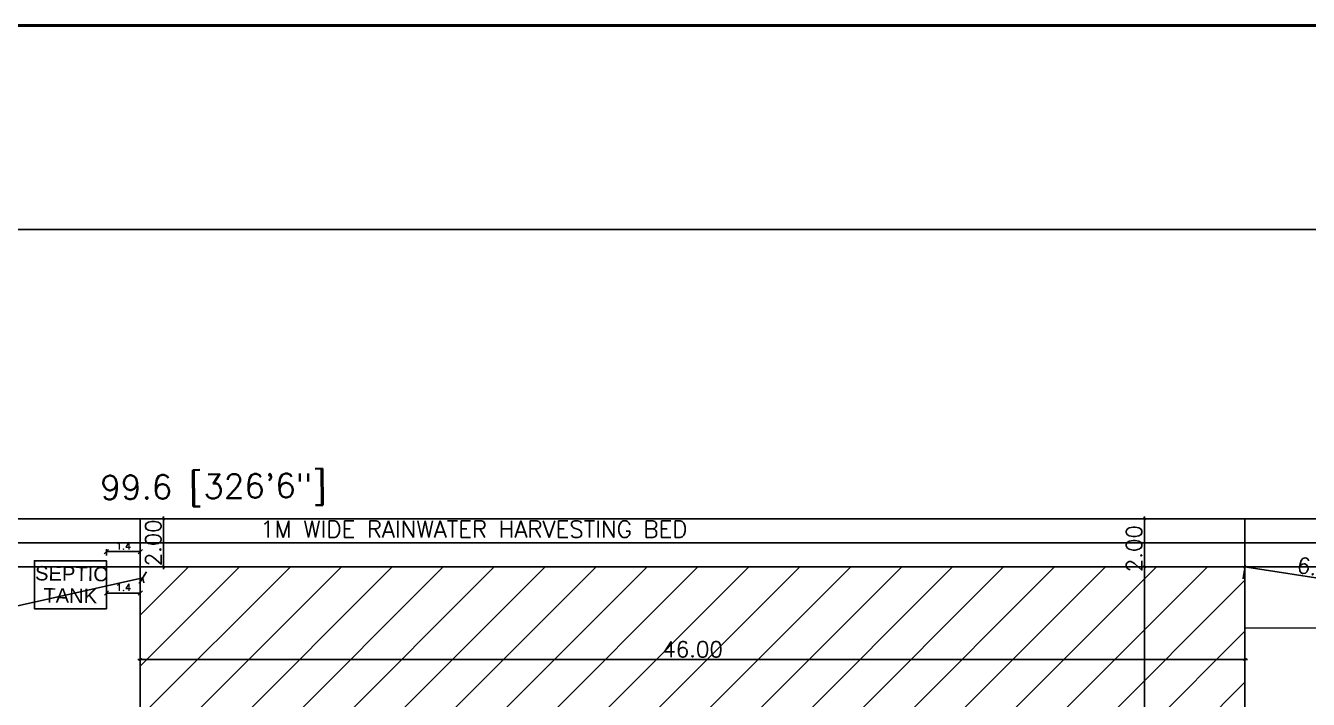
# Model space of a CAD drawing. Header units: metres. Extents: x -178271 to 51524, y -130823 to -18998.
# Drawn here: x -177753.1 to -177699.7, y -113913.2 to -113885.1 of the extents above; entities that cross this region are included whole.
import ezdxf

# ---------------------------------------------------------------- set-up
doc = ezdxf.new("R2010")
doc.units = ezdxf.units.M
doc.header["$MEASUREMENT"] = 0
for name, color, linetype, lineweight in [('BLK_1_INTERNAL_VEHICULAR_ACCESS', 161, 'Continuous', 0), ('FLOOR-GROUND', 7, 'Continuous', 50), ('Hatch', 252, 'Continuous', 9)]:
    doc.layers.add(name, color=color, linetype=linetype, lineweight=lineweight)
for name, color, linetype in [('BLK_1_LVL_0_BLDG_FOOT_PRINT', 1, 'Continuous'), ('BLK_1_LVL_0_FRONT_SETBACK', 2, 'Continuous'), ('BLK_1_LVL_0_REAR_SETBACK', 11, 'Continuous'), ('BLK_1_LVL_0_SIDE_SETBACK1', 171, 'Continuous'), ('BOUND', 40, 'Continuous'), ('dim', 8, 'Continuous'), ('LAYER2', 1, 'Continuous'), ('PLOT_BOUNDARY', 70, 'Continuous'), ('RWH', 130, 'Continuous'), ('SEPTIC_TANK', 146, 'Continuous'), ('SEPTIC_TANK_1', 146, 'Continuous'), ('SNO', 6, 'Continuous'), ('STEX', 1, 'Continuous'), ('Text', 4, 'Continuous'), ('Topo line', 6, 'Continuous')]:
    doc.layers.add(name, color=color, linetype=linetype)
doc.layers.add('SHORTEST_DIST_TO_ROAD', color=6, linetype='Continuous', plot=False)
doc.styles.add('ARIAL', font='arial.ttf')
doc.styles.add('ROMANS', font='romans')
doc.styles.add('RS', font='romans.shx')
doc.styles.get("Standard").update_dxf_attribs({"font": 'romans.shx'})
doc.dimstyles.new('my1', dxfattribs={"dimtxt": 0.3, "dimasz": 0.1, "dimexe": 0.12, "dimexo": 0.5, "dimgap": 0.1, "dimtad": 1, "dimtoh": 1, "dimzin": 3, "dimdsep": 46, "dimtxsty": 'RS', "dimblk": 'OBLIQUE', "dimcen": 0.09, "dimdle": 0.1, "dimclrd": 8, "dimclre": 8, "dimclrt": 4, "dimadec": 0, "dimazin": 0, "dimtfac": 1, "dimtofl": 0, "dimtmove": 0, "dimatfit": 3, "dimldrblk": 'OBLIQUE', "dimfxl": 0, "dimtolj": 1, "dimtzin": 0, "dimarcsym": 0})
doc.dimstyles.get("Standard").update_dxf_attribs({"dimtxt": 0.3, "dimasz": 0.18, "dimexe": 0.1, "dimexo": 0.22, "dimgap": 0.09, "dimtad": 1, "dimtoh": 1, "dimdec": 1, "dimzin": 0, "dimdsep": 46, "dimtxsty": 'ROMANS', "dimblk": 'OBLIQUE', "dimcen": 0.09, "dimclrd": 8, "dimclre": 8, "dimclrt": 6, "dimadec": 0, "dimazin": 0, "dimtfac": 1, "dimtdec": 1, "dimtofl": 0, "dimtmove": 0, "dimatfit": 3, "dimfxl": 0, "dimtolj": 1, "dimtzin": 0, "dimarcsym": 0})

# ---------------------------------------------------------------- blocks, each defined once
blk = doc.blocks.new('_Oblique')
at = {"color": 0, "linetype": 'ByBlock', "lineweight": -2}
blk.add_line((-0.5, -0.5), (0.5, 0.5), dxfattribs=at)
blk = doc.blocks.new('*D218')
at = {"layer": 'Defpoints', "color": 0, "ltscale": 10}
for p in [(-177748.315, -113907.647), (-177702.315, -113907.647), (-177702.315, -113911.505)]:
    blk.add_point(p, dxfattribs=at)
at = {"layer": 'dim', "color": 8, "lineweight": -2, "ltscale": 10}
for p, q in [((-177748.315, -113908.147), (-177748.315, -113911.625)), ((-177702.315, -113908.147), (-177702.315, -113911.625)), ((-177748.415, -113911.505), (-177702.215, -113911.505))]:
    blk.add_line(p, q, dxfattribs=at)
at = {"layer": 'dim', "color": 8, "lineweight": -2, "ltscale": 10, "xscale": 0.1, "yscale": 0.1, "zscale": 0.1, "rotation": 180}
blk.add_blockref('_Oblique', (-177748.315, -113911.505), dxfattribs=at)
at = {"layer": 'dim', "color": 8, "lineweight": -2, "ltscale": 10, "xscale": 0.1, "yscale": 0.1, "zscale": 0.1}
blk.add_blockref('_Oblique', (-177702.315, -113911.505), dxfattribs=at)
at = {"layer": 'dim', "color": 4, "ltscale": 10, "insert": (-177725.315, -113911.08), "char_height": 0.65, "attachment_point": 5, "style": 'RS'}
blk.add_mtext('\\A1;46.00', dxfattribs=at)
blk = doc.blocks.new('*D219')
at = {"layer": 'Defpoints', "color": 0, "ltscale": 1000}
for p in [(-177702.315, -113907.647), (-177706.505, -113935.147), (-177702.315, -113935.147)]:
    blk.add_point(p, dxfattribs=at)
at = {"layer": 'dim', "color": 8, "lineweight": -2, "ltscale": 1000}
for p, q in [((-177702.815, -113907.647), (-177706.625, -113907.647)), ((-177706.505, -113907.547), (-177706.505, -113935.247)), ((-177702.815, -113935.147), (-177706.625, -113935.147))]:
    blk.add_line(p, q, dxfattribs=at)
at = {"layer": 'dim', "color": 8, "lineweight": -2, "ltscale": 1000, "xscale": 0.1, "yscale": 0.1, "zscale": 0.1}
for p, rotation in [((-177706.505, -113907.647), 90), ((-177706.505, -113935.147), 270)]:
    blk.add_blockref('_Oblique', p, dxfattribs=dict(at, rotation=rotation))
at = {"layer": 'dim', "color": 4, "ltscale": 1000, "insert": (-177706.93, -113921.397), "char_height": 0.65, "attachment_point": 5, "rotation": 90, "style": 'RS'}
blk.add_mtext('\\A1;27.50', dxfattribs=at)
blk = doc.blocks.new('*D220')
at = {"layer": 'Defpoints', "color": 0, "ltscale": 1000}
for p in [(-177706.505, -113905.647), (-177702.315, -113905.647), (-177702.315, -113907.647)]:
    blk.add_point(p, dxfattribs=at)
at = {"layer": 'dim', "color": 8, "lineweight": -2, "ltscale": 1000}
for p, q in [((-177702.815, -113905.647), (-177706.625, -113905.647)), ((-177706.505, -113907.747), (-177706.505, -113905.547)), ((-177702.815, -113907.647), (-177706.625, -113907.647))]:
    blk.add_line(p, q, dxfattribs=at)
at = {"layer": 'dim', "color": 8, "lineweight": -2, "ltscale": 1000, "xscale": 0.1, "yscale": 0.1, "zscale": 0.1}
for p, rotation in [((-177706.505, -113905.647), 90), ((-177706.505, -113907.647), 270)]:
    blk.add_blockref('_Oblique', p, dxfattribs=dict(at, rotation=rotation))
at = {"layer": 'dim', "color": 4, "ltscale": 1000, "insert": (-177706.93, -113906.888), "char_height": 0.65, "attachment_point": 5, "rotation": 90, "style": 'RS'}
blk.add_mtext('\\A1;2.00', dxfattribs=at)
blk = doc.blocks.new('*D222')
at = {"layer": 'Defpoints', "color": 0, "ltscale": 1000}
for p in [(-177702.315, -113907.647), (-177696.165, -113908.602), (-177696.165, -113908.602)]:
    blk.add_point(p, dxfattribs=at)
at = {"layer": 'dim', "color": 8, "lineweight": -2, "ltscale": 1000}
for p, q in [((-177702.414, -113907.631), (-177696.066, -113908.617)), ((-177702.392, -113908.141), (-177702.333, -113907.765)), ((-177696.242, -113909.096), (-177696.184, -113908.72))]:
    blk.add_line(p, q, dxfattribs=at)
at = {"layer": 'dim', "color": 8, "lineweight": -2, "ltscale": 1000, "xscale": 0.1, "yscale": 0.1, "zscale": 0.1}
for p, rotation in [((-177702.315, -113907.647), 171.1741949623895), ((-177696.165, -113908.602), 351.1741949623895)]:
    blk.add_blockref('_Oblique', p, dxfattribs=dict(at, rotation=rotation))
at = {"layer": 'dim', "color": 4, "ltscale": 1000, "insert": (-177699.175, -113907.704), "char_height": 0.65, "attachment_point": 5, "rotation": 351.1742, "style": 'RS'}
blk.add_mtext('\\A1;6.22', dxfattribs=at)
blk = doc.blocks.new('*D224')
at = {"layer": 'Defpoints', "color": 0, "ltscale": 1000}
for p in [(-177747.876, -113905.647), (-177747.353, -113905.647), (-177747.876, -113907.647)]:
    blk.add_point(p, dxfattribs=at)
at = {"layer": 'LAYER2', "color": 8, "lineweight": -2, "ltscale": 1000}
for p, q in [((-177747.376, -113905.647), (-177747.233, -113905.647)), ((-177747.353, -113907.747), (-177747.353, -113905.547)), ((-177747.376, -113907.647), (-177747.233, -113907.647))]:
    blk.add_line(p, q, dxfattribs=at)
at = {"layer": 'LAYER2', "color": 8, "lineweight": -2, "ltscale": 1000, "xscale": 0.1, "yscale": 0.1, "zscale": 0.1}
for p, rotation in [((-177747.353, -113905.647), 90), ((-177747.353, -113907.647), 270)]:
    blk.add_blockref('_Oblique', p, dxfattribs=dict(at, rotation=rotation))
at = {"layer": 'LAYER2', "color": 4, "ltscale": 1000, "insert": (-177747.778, -113906.647), "char_height": 0.65, "attachment_point": 5, "rotation": 90, "style": 'RS'}
blk.add_mtext('\\A1;2.00', dxfattribs=at)
blk = doc.blocks.new('*D270')
at = {"layer": 'Defpoints', "color": 0, "linetype": 'ByBlock'}
for p in [(-177748.315, -113907.013), (-177749.724, -113907.393), (-177748.315, -113907.647)]:
    blk.add_point(p, dxfattribs=at)
at = {"layer": 'SEPTIC_TANK', "color": 8, "linetype": 'ByBlock', "lineweight": -2}
for p, q in [((-177749.724, -113907.173), (-177749.724, -113906.913)), ((-177749.724, -113907.013), (-177748.315, -113907.013)), ((-177748.315, -113907.427), (-177748.315, -113906.913))]:
    blk.add_line(p, q, dxfattribs=at)
at = {"layer": 'SEPTIC_TANK', "color": 8, "linetype": 'ByBlock', "lineweight": -2, "xscale": 0.18, "yscale": 0.18, "zscale": 0.18, "rotation": 180}
blk.add_blockref('_Oblique', (-177749.724, -113907.013), dxfattribs=at)
at = {"layer": 'SEPTIC_TANK', "color": 8, "linetype": 'ByBlock', "lineweight": -2, "xscale": 0.18, "yscale": 0.18, "zscale": 0.18}
blk.add_blockref('_Oblique', (-177748.315, -113907.013), dxfattribs=at)
at = {"layer": 'SEPTIC_TANK', "color": 6, "linetype": 'ByBlock', "insert": (-177749.019, -113906.773), "char_height": 0.3, "attachment_point": 5, "style": 'ROMANS'}
blk.add_mtext('\\A1;1.4', dxfattribs=at)
blk = doc.blocks.new('*D271')
at = {"layer": 'Defpoints', "color": 0}
for p in [(-177749.723, -113908.876), (-177748.315, -113908.739), (-177748.315, -113908.876)]:
    blk.add_point(p, dxfattribs=at)
at = {"layer": 'SEPTIC_TANK', "color": 8, "lineweight": -2}
for p, q in [((-177749.723, -113908.656), (-177749.723, -113908.639)), ((-177749.723, -113908.739), (-177748.315, -113908.739)), ((-177748.315, -113908.656), (-177748.315, -113908.639))]:
    blk.add_line(p, q, dxfattribs=at)
at = {"layer": 'SEPTIC_TANK', "color": 8, "lineweight": -2, "xscale": 0.18, "yscale": 0.18, "zscale": 0.18, "rotation": 180}
blk.add_blockref('_Oblique', (-177749.723, -113908.739), dxfattribs=at)
at = {"layer": 'SEPTIC_TANK', "color": 8, "lineweight": -2, "xscale": 0.18, "yscale": 0.18, "zscale": 0.18}
blk.add_blockref('_Oblique', (-177748.315, -113908.739), dxfattribs=at)
at = {"layer": 'SEPTIC_TANK', "color": 6, "insert": (-177749.019, -113908.499), "char_height": 0.3, "attachment_point": 5, "style": 'ROMANS'}
blk.add_mtext('\\A1;1.4', dxfattribs=at)
blk = doc.blocks.new('*D277')
at = {"layer": 'Defpoints', "color": 0, "ltscale": 1000}
for p in [(-177748.315, -113907.647), (-177785.679, -113916.054), (-177785.578, -113916.506)]:
    blk.add_point(p, dxfattribs=at)
at = {"layer": 'SHORTEST_DIST_TO_ROAD', "color": 8, "lineweight": -2, "ltscale": 1000}
for p, q in [((-177748.213, -113908.098), (-177785.578, -113916.506)), ((-177748.206, -113908.13), (-177748.164, -113908.318)), ((-177785.571, -113916.537), (-177785.528, -113916.725))]:
    blk.add_line(p, q, dxfattribs=at)
at = {"layer": 'SHORTEST_DIST_TO_ROAD', "color": 8, "lineweight": -2, "ltscale": 1000, "xscale": 0.405, "yscale": 0.405, "zscale": 0.405}
for p, rotation in [((-177748.213, -113908.098), 12.68060264245619), ((-177785.578, -113916.506), 192.6806026424562)]:
    blk.add_blockref('_Oblique', p, dxfattribs=dict(at, rotation=rotation))
at = {"layer": 'SHORTEST_DIST_TO_ROAD', "color": 6, "ltscale": 1000, "insert": (-177767.014, -113911.775), "char_height": 0.675, "attachment_point": 5, "rotation": 12.6806, "style": 'ROMANS'}
blk.add_mtext('\\A1;38.3', dxfattribs=at)

msp = doc.modelspace()

# ---------------------------------------------------------------- hatches: boundary and pattern name
at = {"layer": 'Hatch', "ltscale": 1000}
h = msp.add_hatch(dxfattribs=at)
h.set_pattern_fill('ANSI31', color=256, scale=12, style=0)
h.set_pattern_definition([(45, (-67081.1451, -14687.0088), (-1.060660172, 1.060660172), [])])
h.paths.add_polyline_path([(-177702.315, -113907.647), (-177748.315, -113907.647), (-177748.315, -113935.147), (-177702.315, -113935.147)])
h.paths.add_polyline_path([(-177734.91, -113926.821, -1), (-177738.942, -113926.821, -1)], flags=16)
h.paths.add_polyline_path([(-177726.778, -113910.593), (-177723.853, -113910.593), (-177723.853, -113911.568), (-177726.778, -113911.568)], flags=24)
h.paths.add_polyline_path([(-177707.418, -113922.859), (-177707.418, -113919.934), (-177706.443, -113919.934), (-177706.443, -113922.859)], flags=24)
h.paths.add_polyline_path([(-177707.418, -113908.041), (-177707.418, -113905.735), (-177706.443, -113905.735), (-177706.443, -113908.041)], flags=9)
h.paths.add_polyline_path([(-177725.498, -113933.153), (-177723.104, -113933.153), (-177723.104, -113934.166), (-177725.498, -113934.166)], flags=24)
h.paths.add_polyline_path([(-177732.91, -113921.605), (-177713.839, -113921.605), (-177713.839, -113923.105), (-177732.91, -113923.105)], flags=24)
h.paths.add_polyline_path([(-177738.013, -113926.981), (-177735.894, -113926.981), (-177735.894, -113928.481), (-177738.013, -113928.481)], flags=8)
h.paths.add_polyline_path([(-177738.478, -113925.177), (-177735.597, -113925.177), (-177735.597, -113926.677), (-177738.478, -113926.677)], flags=24)

# ---------------------------------------------------------------- linework, layer by layer
at = {"layer": 'BLK_1_INTERNAL_VEHICULAR_ACCESS'}
msp.add_lwpolyline([(-177697.533, -113916.188), (-177702.315, -113916.188), (-177702.315, -113910.188), (-177697.533, -113910.188)], close=True, dxfattribs=at)
at = {"layer": 'BLK_1_LVL_0_BLDG_FOOT_PRINT'}
msp.add_lwpolyline([(-177748.315, -113907.647), (-177702.315, -113907.647), (-177702.315, -113926.388), (-177700.815, -113926.388), (-177700.815, -113929.688), (-177702.315, -113929.688), (-177702.315, -113935.147), (-177748.315, -113935.147), (-177748.315, -113928.611), (-177748.315, -113928.611), (-177748.315, -113924.711), (-177748.315, -113924.711)], close=True, dxfattribs=at)
at = {"layer": 'BLK_1_LVL_0_FRONT_SETBACK'}
msp.add_lwpolyline([(-177748.315, -113907.647), (-177794.144, -113907.647), (-177769.974, -113931.651), (-177756.622, -113935.147), (-177748.315, -113935.147)], close=True, dxfattribs=at)
at = {"layer": 'BLK_1_LVL_0_REAR_SETBACK'}
msp.add_lwpolyline([(-177702.315, -113935.147), (-177702.315, -113907.647), (-177696.017, -113907.647), (-177700.287, -113935.147)], close=True, dxfattribs=at)
at = {"layer": 'BLK_1_LVL_0_SIDE_SETBACK1'}
msp.add_lwpolyline([(-177702.315, -113907.647), (-177702.315, -113905.647), (-177748.315, -113905.647), (-177748.315, -113907.647)], close=True, dxfattribs=at)
at = {"layer": 'BOUND', "ltscale": 150}
msp.add_line((-177796.158, -113905.647), (-177695.706, -113905.647), dxfattribs=at)
at = {"layer": 'FLOOR-GROUND', "color": 64}
msp.add_lwpolyline([(-177817.892, -113885.098), (-177528.236, -113885.098), (-177528.236, -114013.31), (-177817.892, -114013.31)], close=True, dxfattribs=at)
at = {"layer": 'LAYER2', "ltscale": 1000}
for p, q in [((-177748.315, -113935.147), (-177748.315, -113907.647)), ((-177748.315, -113907.647), (-177702.315, -113907.647)), ((-177702.315, -113935.147), (-177702.315, -113907.647))]:
    msp.add_line(p, q, dxfattribs=at)
at = {"layer": 'LAYER2', "color": 6, "ltscale": 1000}
msp.add_lwpolyline([(-177796.158, -113905.647), (-177695.706, -113905.647), (-177702.046, -113946.473), (-177709.001, -113947.613), (-177769.974, -113931.651)], close=True, dxfattribs=at)
at = {"layer": 'LAYER2', "ltscale": 1000}
msp.add_lwpolyline([(-177748.315, -113935.147), (-177748.315, -113907.647)], dxfattribs=at)
at = {"layer": 'PLOT_BOUNDARY', "linetype": 'ByBlock'}
msp.add_lwpolyline([(-177796.158, -113905.647), (-177695.706, -113905.647), (-177702.046, -113946.473), (-177709.001, -113947.613), (-177769.974, -113931.651)], close=True, dxfattribs=at)
at = {"layer": 'RWH', "ltscale": 400}
msp.add_lwpolyline([(-177769.974, -113931.651), (-177709.001, -113947.613), (-177702.046, -113946.473), (-177695.706, -113905.647), (-177796.158, -113905.647), (-177795.151, -113906.647), (-177696.874, -113906.647), (-177702.923, -113945.604), (-177708.953, -113946.592), (-177769.721, -113930.684)], close=True, dxfattribs=at)
at = {"layer": 'SEPTIC_TANK_1', "linetype": 'ByBlock'}
msp.add_lwpolyline([(-177749.723, -113909.393), (-177752.723, -113909.394), (-177752.724, -113907.394), (-177749.724, -113907.393)], close=True, dxfattribs=at)
at = {"layer": 'STEX', "ltscale": 1500}
msp.add_lwpolyline([(-177810.394, -113893.585), (-177628.712, -113893.585), (-177628.712, -114008.956), (-177810.394, -114008.956)], close=True, dxfattribs=at)

# ---------------------------------------------------------------- texts
at = {"layer": 'SNO'}
msp.add_text('1M WIDE RAINWATER HARVESTING BED', height=0.7, dxfattribs=at).set_placement((-177743.324, -113906.429))
at = {"layer": 'Text', "color": 0, "linetype": 'ByBlock', "lineweight": 18, "style": 'ARIAL'}
for s, p in [('SEPTIC ', (-177752.7, -113908.207)), ('TANK', (-177752.354, -113909.128))]:
    msp.add_text(s, height=0.6, rotation=359.1594, dxfattribs=at).set_placement(p)
at = {"layer": 'Topo line', "ltscale": 500, "insert": (-177749.988, -113903.844), "char_height": 1, "attachment_point": 1, "rotation": 0.6187}
msp.add_mtext_dynamic_manual_height_columns('{\\Fsimplex|c0;99.6 [326\'6"]}', width=42.21307, gutter_width=750, heights=[0], dxfattribs=at)

# ---------------------------------------------------------------- dimensions: what is measured, and where the dimension line sits
at = {"layer": 'dim', "ltscale": 1000}
dim = msp.add_linear_dim(base=(-177706.505, -113905.647), p1=(-177702.315, -113907.647), p2=(-177702.315, -113905.647), angle=90, dimstyle='my1', override={"dimtxt": 0.65, "dimpost": '\\X'}, dxfattribs=at)
dim.commit()
dim.dimension.update_dxf_attribs({"geometry": '*D220', "text_midpoint": (-177706.505, -113906.888), "dimtype": 160})
for p2, distance, picture, middle in [((-177696.165, -113908.602), 0, '*D222', (-177699.175, -113907.704)), ((-177702.315, -113935.147), -4.19, '*D219', (-177706.93, -113921.397))]:
    dim = msp.add_aligned_dim(p1=(-177702.315, -113907.647), p2=p2, distance=distance, dimstyle='my1', override={"dimtxt": 0.65, "dimpost": '\\X'}, dxfattribs=at)
    dim.commit()
    dim.dimension.update_dxf_attribs({"geometry": picture, "text_midpoint": middle})
at = {"layer": 'dim', "ltscale": 10}
dim = msp.add_aligned_dim(p1=(-177748.315, -113907.647), p2=(-177702.315, -113907.647), distance=-3.859, dimstyle='my1', override={"dimtxt": 0.65, "dimpost": '\\X'}, dxfattribs=at)
dim.commit()
dim.dimension.update_dxf_attribs({"geometry": '*D218', "text_midpoint": (-177725.315, -113911.08)})
at = {"layer": 'LAYER2', "ltscale": 1000}
dim = msp.add_linear_dim(base=(-177747.353, -113905.647), p1=(-177747.876, -113907.647), p2=(-177747.876, -113905.647), angle=90, dimstyle='my1', override={"dimtxt": 0.65, "dimpost": '\\X'}, dxfattribs=at)
dim.commit()
dim.dimension.update_dxf_attribs({"geometry": '*D224', "text_midpoint": (-177747.353, -113906.647), "dimtype": 160})
at = {"layer": 'SEPTIC_TANK', "color": 1, "linetype": 'ByBlock'}
dim = msp.add_linear_dim(base=(-177748.315, -113907.013), p1=(-177749.724, -113907.393), p2=(-177748.315, -113907.647), dimstyle='Standard', dxfattribs=at)
dim.commit()
dim.dimension.update_dxf_attribs({"geometry": '*D270', "text_midpoint": (-177749.019, -113906.773)})
at = {"layer": 'SEPTIC_TANK', "color": 2}
dim = msp.add_linear_dim(base=(-177748.315, -113908.739), p1=(-177749.723, -113908.876), p2=(-177748.315, -113908.876), dimstyle='Standard', dxfattribs=at)
dim.commit()
dim.dimension.update_dxf_attribs({"geometry": '*D271', "text_midpoint": (-177749.019, -113908.499)})
at = {"layer": 'SHORTEST_DIST_TO_ROAD', "ltscale": 1000}
dim = msp.add_aligned_dim(p1=(-177748.315, -113907.647), p2=(-177785.679, -113916.054), distance=0.463, dimstyle='Standard', override={"dimscale": 2.25}, dxfattribs=at)
dim.commit()
dim.dimension.update_dxf_attribs({"geometry": '*D277', "text_midpoint": (-177767.014, -113911.775)})

doc.saveas('drawing.dxf')
